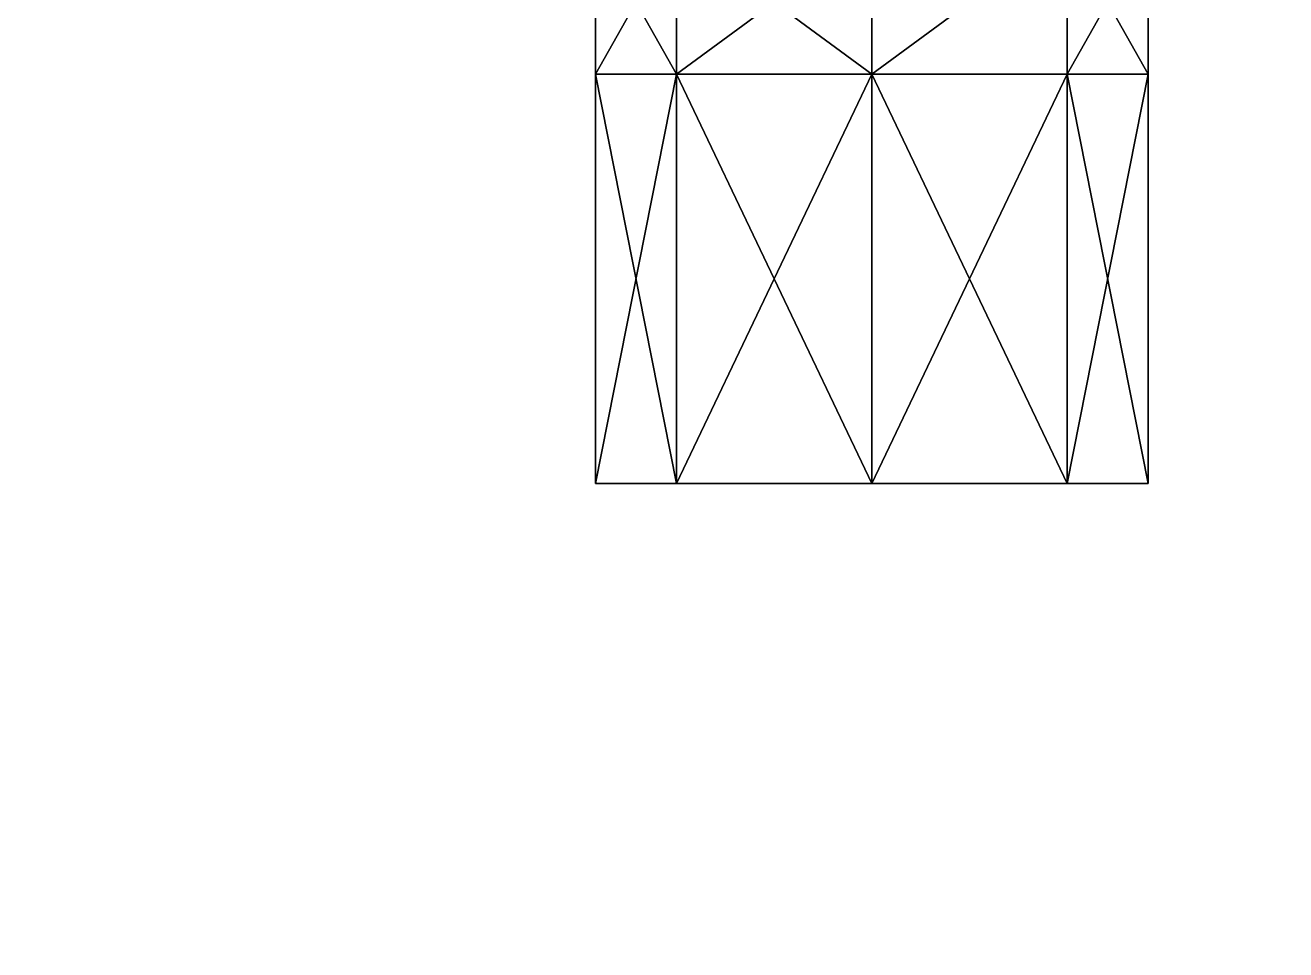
# Model space of a CAD drawing. Extents: x -150 to 2334, y -150 to 2984.
# Drawn here: x 1893.27 to 1909.24, y 2242.89 to 2254.59 of the extents above; entities that cross this region are included whole.
import ezdxf

# ---------------------------------------------------------------- set-up
doc = ezdxf.new("R2010")
doc.units = 0
for name, color, linetype in [('LAYER0', 7, 'CONTINUOUS'), ('LAYER733', 9, 'CONTINUOUS'), ('LAYER750', 9, 'CONTINUOUS'), ('LAYER767', 9, 'CONTINUOUS'), ('LAYER784', 9, 'CONTINUOUS'), ('LAYER817', 250, 'CONTINUOUS'), ('LAYER818', 9, 'CONTINUOUS'), ('LAYER826', 9, 'CONTINUOUS')]:
    doc.layers.add(name, color=color, linetype=linetype)

msp = doc.modelspace()

# ---------------------------------------------------------------- linework, layer by layer
at = {"layer": 'LAYER0', "invisible_edges": 1}
for points in [[(2334, 2984, -5), (-150, -150, -5), (-150, 2984, -5), (2334, 2984, -5)], [(-150, -150, -5), (2334, 2984, -5), (2334, -150, -5), (-150, -150, -5)], [(2334, -150), (-150, 2984), (-150, -150), (2334, -150)], [(-150, 2984), (2334, -150), (2334, 2984), (-150, 2984)]]:
    msp.add_3dface(points, dxfattribs=at)
at = {"layer": 'LAYER733'}
for points in [[(1900.5, 2255.792, 539.2), (1900.5, 2253.972, 539.2), (1901.525, 2255.792, 541.6749), (1900.5, 2255.792, 539.2)], [(1901.525, 2255.792, 541.6749), (1900.5, 2253.972, 539.2), (1901.525, 2253.972, 541.6749), (1901.525, 2255.792, 541.6749)], [(1901.525, 2255.792, 536.7252), (1901.525, 2253.972, 536.7252), (1900.5, 2255.792, 539.2), (1901.525, 2255.792, 536.7252)], [(1900.5, 2255.792, 539.2), (1901.525, 2253.972, 536.7252), (1900.5, 2253.972, 539.2), (1900.5, 2255.792, 539.2)], [(1901.525, 2255.792, 541.6749), (1901.525, 2253.972, 541.6749), (1904, 2255.792, 542.7), (1901.525, 2255.792, 541.6749)], [(1904, 2255.792, 542.7), (1901.525, 2253.972, 541.6749), (1904, 2253.972, 542.7), (1904, 2255.792, 542.7)], [(1901.525, 2253.972, 536.7252), (1901.525, 2255.792, 536.7252), (1904, 2253.972, 535.7), (1901.525, 2253.972, 536.7252)], [(1904, 2253.972, 535.7), (1901.525, 2255.792, 536.7252), (1904, 2255.792, 535.7), (1904, 2253.972, 535.7)], [(1901.525, 2255.792, 536.7252), (1904, 2255.792, 535.7), (1901.525, 2253.972, 536.7252), (1901.525, 2255.792, 536.7252)], [(1901.525, 2253.972, 536.7252), (1904, 2255.792, 535.7), (1904, 2253.972, 535.7), (1901.525, 2253.972, 536.7252)], [(1904, 2255.792, 542.7), (1904, 2253.972, 542.7), (1906.475, 2255.792, 541.6749), (1904, 2255.792, 542.7)], [(1906.475, 2255.792, 541.6749), (1904, 2253.972, 542.7), (1906.475, 2253.972, 541.6749), (1906.475, 2255.792, 541.6749)], [(1906.475, 2253.972, 536.7252), (1904, 2253.972, 535.7), (1906.475, 2255.792, 536.7252), (1906.475, 2253.972, 536.7252)], [(1906.475, 2255.792, 536.7252), (1904, 2253.972, 535.7), (1904, 2255.792, 535.7), (1906.475, 2255.792, 536.7252)], [(1906.475, 2253.972, 541.6749), (1907.5, 2253.972, 539.2), (1906.475, 2255.792, 541.6749), (1906.475, 2253.972, 541.6749)], [(1906.475, 2255.792, 541.6749), (1907.5, 2253.972, 539.2), (1907.5, 2255.792, 539.2), (1906.475, 2255.792, 541.6749)], [(1907.5, 2253.972, 539.2), (1906.475, 2253.972, 536.7252), (1907.5, 2255.792, 539.2), (1907.5, 2253.972, 539.2)], [(1907.5, 2255.792, 539.2), (1906.475, 2253.972, 536.7252), (1906.475, 2255.792, 536.7252), (1907.5, 2255.792, 539.2)], [(1901.525, 2253.972, 541.6749), (1900.5, 2253.972, 539.2), (1901.525, 2248.792, 541.6749), (1901.525, 2253.972, 541.6749)], [(1901.525, 2248.792, 541.6749), (1900.5, 2253.972, 539.2), (1900.5, 2248.792, 539.2), (1901.525, 2248.792, 541.6749)], [(1900.5, 2253.972, 539.2), (1901.525, 2253.972, 536.7252), (1900.5, 2248.792, 539.2), (1900.5, 2253.972, 539.2)], [(1900.5, 2248.792, 539.2), (1901.525, 2253.972, 536.7252), (1901.525, 2248.792, 536.7252), (1900.5, 2248.792, 539.2)], [(1904, 2253.972, 542.7), (1901.525, 2253.972, 541.6749), (1904, 2248.792, 542.7), (1904, 2253.972, 542.7)], [(1904, 2248.792, 542.7), (1901.525, 2253.972, 541.6749), (1901.525, 2248.792, 541.6749), (1904, 2248.792, 542.7)], [(1901.525, 2248.792, 536.7252), (1901.525, 2253.972, 536.7252), (1904, 2248.792, 535.7), (1901.525, 2248.792, 536.7252)], [(1904, 2248.792, 535.7), (1901.525, 2253.972, 536.7252), (1904, 2253.972, 535.7), (1904, 2248.792, 535.7)], [(1901.525, 2253.972, 536.7252), (1904, 2253.972, 535.7), (1901.525, 2248.792, 536.7252), (1901.525, 2253.972, 536.7252)], [(1901.525, 2248.792, 536.7252), (1904, 2253.972, 535.7), (1904, 2248.792, 535.7), (1901.525, 2248.792, 536.7252)], [(1906.475, 2253.972, 541.6749), (1904, 2253.972, 542.7), (1906.475, 2248.792, 541.6749), (1906.475, 2253.972, 541.6749)], [(1906.475, 2248.792, 541.6749), (1904, 2253.972, 542.7), (1904, 2248.792, 542.7), (1906.475, 2248.792, 541.6749)], [(1906.475, 2248.792, 536.7252), (1904, 2248.792, 535.7), (1906.475, 2253.972, 536.7252), (1906.475, 2248.792, 536.7252)], [(1906.475, 2253.972, 536.7252), (1904, 2248.792, 535.7), (1904, 2253.972, 535.7), (1906.475, 2253.972, 536.7252)], [(1906.475, 2248.792, 541.6749), (1907.5, 2248.792, 539.2), (1906.475, 2253.972, 541.6749), (1906.475, 2248.792, 541.6749)], [(1906.475, 2253.972, 541.6749), (1907.5, 2248.792, 539.2), (1907.5, 2253.972, 539.2), (1906.475, 2253.972, 541.6749)], [(1907.5, 2248.792, 539.2), (1906.475, 2248.792, 536.7252), (1907.5, 2253.972, 539.2), (1907.5, 2248.792, 539.2)], [(1907.5, 2253.972, 539.2), (1906.475, 2248.792, 536.7252), (1906.475, 2253.972, 536.7252), (1907.5, 2253.972, 539.2)], [(1901.525, 2248.792, 541.6749), (1900.5, 2248.792, 539.2), (1907.5, 2248.792, 539.2), (1901.525, 2248.792, 541.6749)], [(1907.5, 2248.792, 539.2), (1900.5, 2248.792, 539.2), (1906.475, 2248.792, 536.7252), (1907.5, 2248.792, 539.2)], [(1906.475, 2248.792, 536.7252), (1900.5, 2248.792, 539.2), (1904, 2248.792, 535.7), (1906.475, 2248.792, 536.7252)], [(1904, 2248.792, 535.7), (1900.5, 2248.792, 539.2), (1901.525, 2248.792, 536.7252), (1904, 2248.792, 535.7)], [(1904, 2248.792, 542.7), (1901.525, 2248.792, 541.6749), (1906.475, 2248.792, 541.6749), (1904, 2248.792, 542.7)], [(1906.475, 2248.792, 541.6749), (1901.525, 2248.792, 541.6749), (1907.5, 2248.792, 539.2), (1906.475, 2248.792, 541.6749)]]:
    msp.add_3dface(points, dxfattribs=at)
at = {"layer": 'LAYER750'}
for points in [[(1900.5, 2255.792, 989.4), (1900.5, 2253.972, 989.4), (1901.525, 2255.792, 991.8749), (1900.5, 2255.792, 989.4)], [(1901.525, 2255.792, 991.8749), (1900.5, 2253.972, 989.4), (1901.525, 2253.972, 991.8749), (1901.525, 2255.792, 991.8749)], [(1901.525, 2255.792, 986.9252), (1901.525, 2253.972, 986.9252), (1900.5, 2255.792, 989.4), (1901.525, 2255.792, 986.9252)], [(1900.5, 2255.792, 989.4), (1901.525, 2253.972, 986.9252), (1900.5, 2253.972, 989.4), (1900.5, 2255.792, 989.4)], [(1901.525, 2255.792, 991.8749), (1901.525, 2253.972, 991.8749), (1904, 2255.792, 992.9), (1901.525, 2255.792, 991.8749)], [(1904, 2255.792, 992.9), (1901.525, 2253.972, 991.8749), (1904, 2253.972, 992.9), (1904, 2255.792, 992.9)], [(1901.525, 2253.972, 986.9252), (1901.525, 2255.792, 986.9252), (1904, 2253.972, 985.9), (1901.525, 2253.972, 986.9252)], [(1904, 2253.972, 985.9), (1901.525, 2255.792, 986.9252), (1904, 2255.792, 985.9), (1904, 2253.972, 985.9)], [(1901.525, 2255.792, 986.9252), (1904, 2255.792, 985.9), (1901.525, 2253.972, 986.9252), (1901.525, 2255.792, 986.9252)], [(1901.525, 2253.972, 986.9252), (1904, 2255.792, 985.9), (1904, 2253.972, 985.9), (1901.525, 2253.972, 986.9252)], [(1904, 2255.792, 992.9), (1904, 2253.972, 992.9), (1906.475, 2255.792, 991.8749), (1904, 2255.792, 992.9)], [(1906.475, 2255.792, 991.8749), (1904, 2253.972, 992.9), (1906.475, 2253.972, 991.8749), (1906.475, 2255.792, 991.8749)], [(1906.475, 2253.972, 986.9252), (1904, 2253.972, 985.9), (1906.475, 2255.792, 986.9252), (1906.475, 2253.972, 986.9252)], [(1906.475, 2255.792, 986.9252), (1904, 2253.972, 985.9), (1904, 2255.792, 985.9), (1906.475, 2255.792, 986.9252)], [(1906.475, 2253.972, 991.8749), (1907.5, 2253.972, 989.4), (1906.475, 2255.792, 991.8749), (1906.475, 2253.972, 991.8749)], [(1906.475, 2255.792, 991.8749), (1907.5, 2253.972, 989.4), (1907.5, 2255.792, 989.4), (1906.475, 2255.792, 991.8749)], [(1907.5, 2253.972, 989.4), (1906.475, 2253.972, 986.9252), (1907.5, 2255.792, 989.4), (1907.5, 2253.972, 989.4)], [(1907.5, 2255.792, 989.4), (1906.475, 2253.972, 986.9252), (1906.475, 2255.792, 986.9252), (1907.5, 2255.792, 989.4)], [(1901.525, 2253.972, 991.8749), (1900.5, 2253.972, 989.4), (1901.525, 2248.792, 991.8749), (1901.525, 2253.972, 991.8749)], [(1901.525, 2248.792, 991.8749), (1900.5, 2253.972, 989.4), (1900.5, 2248.792, 989.4), (1901.525, 2248.792, 991.8749)], [(1900.5, 2253.972, 989.4), (1901.525, 2253.972, 986.9252), (1900.5, 2248.792, 989.4), (1900.5, 2253.972, 989.4)], [(1900.5, 2248.792, 989.4), (1901.525, 2253.972, 986.9252), (1901.525, 2248.792, 986.9252), (1900.5, 2248.792, 989.4)], [(1904, 2253.972, 992.9), (1901.525, 2253.972, 991.8749), (1904, 2248.792, 992.9), (1904, 2253.972, 992.9)], [(1904, 2248.792, 992.9), (1901.525, 2253.972, 991.8749), (1901.525, 2248.792, 991.8749), (1904, 2248.792, 992.9)], [(1901.525, 2248.792, 986.9252), (1901.525, 2253.972, 986.9252), (1904, 2248.792, 985.9), (1901.525, 2248.792, 986.9252)], [(1904, 2248.792, 985.9), (1901.525, 2253.972, 986.9252), (1904, 2253.972, 985.9), (1904, 2248.792, 985.9)], [(1901.525, 2253.972, 986.9252), (1904, 2253.972, 985.9), (1901.525, 2248.792, 986.9252), (1901.525, 2253.972, 986.9252)], [(1901.525, 2248.792, 986.9252), (1904, 2253.972, 985.9), (1904, 2248.792, 985.9), (1901.525, 2248.792, 986.9252)], [(1906.475, 2253.972, 991.8749), (1904, 2253.972, 992.9), (1906.475, 2248.792, 991.8749), (1906.475, 2253.972, 991.8749)], [(1906.475, 2248.792, 991.8749), (1904, 2253.972, 992.9), (1904, 2248.792, 992.9), (1906.475, 2248.792, 991.8749)], [(1906.475, 2248.792, 986.9252), (1904, 2248.792, 985.9), (1906.475, 2253.972, 986.9252), (1906.475, 2248.792, 986.9252)], [(1906.475, 2253.972, 986.9252), (1904, 2248.792, 985.9), (1904, 2253.972, 985.9), (1906.475, 2253.972, 986.9252)], [(1906.475, 2248.792, 991.8749), (1907.5, 2248.792, 989.4), (1906.475, 2253.972, 991.8749), (1906.475, 2248.792, 991.8749)], [(1906.475, 2253.972, 991.8749), (1907.5, 2248.792, 989.4), (1907.5, 2253.972, 989.4), (1906.475, 2253.972, 991.8749)], [(1907.5, 2248.792, 989.4), (1906.475, 2248.792, 986.9252), (1907.5, 2253.972, 989.4), (1907.5, 2248.792, 989.4)], [(1907.5, 2253.972, 989.4), (1906.475, 2248.792, 986.9252), (1906.475, 2253.972, 986.9252), (1907.5, 2253.972, 989.4)], [(1901.525, 2248.792, 991.8749), (1900.5, 2248.792, 989.4), (1907.5, 2248.792, 989.4), (1901.525, 2248.792, 991.8749)], [(1907.5, 2248.792, 989.4), (1900.5, 2248.792, 989.4), (1906.475, 2248.792, 986.9252), (1907.5, 2248.792, 989.4)], [(1906.475, 2248.792, 986.9252), (1900.5, 2248.792, 989.4), (1904, 2248.792, 985.9), (1906.475, 2248.792, 986.9252)], [(1904, 2248.792, 985.9), (1900.5, 2248.792, 989.4), (1901.525, 2248.792, 986.9252), (1904, 2248.792, 985.9)], [(1904, 2248.792, 992.9), (1901.525, 2248.792, 991.8749), (1906.475, 2248.792, 991.8749), (1904, 2248.792, 992.9)], [(1906.475, 2248.792, 991.8749), (1901.525, 2248.792, 991.8749), (1907.5, 2248.792, 989.4), (1906.475, 2248.792, 991.8749)]]:
    msp.add_3dface(points, dxfattribs=at)
at = {"layer": 'LAYER767'}
for points in [[(1900.5, 2255.792, 1439.6), (1900.5, 2253.972, 1439.6), (1901.525, 2255.792, 1442.075), (1900.5, 2255.792, 1439.6)], [(1901.525, 2255.792, 1442.075), (1900.5, 2253.972, 1439.6), (1901.525, 2253.972, 1442.075), (1901.525, 2255.792, 1442.075)], [(1901.525, 2255.792, 1437.125), (1901.525, 2253.972, 1437.125), (1900.5, 2255.792, 1439.6), (1901.525, 2255.792, 1437.125)], [(1900.5, 2255.792, 1439.6), (1901.525, 2253.972, 1437.125), (1900.5, 2253.972, 1439.6), (1900.5, 2255.792, 1439.6)], [(1901.525, 2255.792, 1442.075), (1901.525, 2253.972, 1442.075), (1904, 2255.792, 1443.1), (1901.525, 2255.792, 1442.075)], [(1904, 2255.792, 1443.1), (1901.525, 2253.972, 1442.075), (1904, 2253.972, 1443.1), (1904, 2255.792, 1443.1)], [(1901.525, 2253.972, 1437.125), (1901.525, 2255.792, 1437.125), (1904, 2253.972, 1436.1), (1901.525, 2253.972, 1437.125)], [(1904, 2253.972, 1436.1), (1901.525, 2255.792, 1437.125), (1904, 2255.792, 1436.1), (1904, 2253.972, 1436.1)], [(1901.525, 2255.792, 1437.125), (1904, 2255.792, 1436.1), (1901.525, 2253.972, 1437.125), (1901.525, 2255.792, 1437.125)], [(1901.525, 2253.972, 1437.125), (1904, 2255.792, 1436.1), (1904, 2253.972, 1436.1), (1901.525, 2253.972, 1437.125)], [(1904, 2255.792, 1443.1), (1904, 2253.972, 1443.1), (1906.475, 2255.792, 1442.075), (1904, 2255.792, 1443.1)], [(1906.475, 2255.792, 1442.075), (1904, 2253.972, 1443.1), (1906.475, 2253.972, 1442.075), (1906.475, 2255.792, 1442.075)], [(1906.475, 2253.972, 1437.125), (1904, 2253.972, 1436.1), (1906.475, 2255.792, 1437.125), (1906.475, 2253.972, 1437.125)], [(1906.475, 2255.792, 1437.125), (1904, 2253.972, 1436.1), (1904, 2255.792, 1436.1), (1906.475, 2255.792, 1437.125)], [(1906.475, 2253.972, 1442.075), (1907.5, 2253.972, 1439.6), (1906.475, 2255.792, 1442.075), (1906.475, 2253.972, 1442.075)], [(1906.475, 2255.792, 1442.075), (1907.5, 2253.972, 1439.6), (1907.5, 2255.792, 1439.6), (1906.475, 2255.792, 1442.075)], [(1907.5, 2253.972, 1439.6), (1906.475, 2253.972, 1437.125), (1907.5, 2255.792, 1439.6), (1907.5, 2253.972, 1439.6)], [(1907.5, 2255.792, 1439.6), (1906.475, 2253.972, 1437.125), (1906.475, 2255.792, 1437.125), (1907.5, 2255.792, 1439.6)], [(1901.525, 2253.972, 1442.075), (1900.5, 2253.972, 1439.6), (1901.525, 2248.792, 1442.075), (1901.525, 2253.972, 1442.075)], [(1901.525, 2248.792, 1442.075), (1900.5, 2253.972, 1439.6), (1900.5, 2248.792, 1439.6), (1901.525, 2248.792, 1442.075)], [(1900.5, 2253.972, 1439.6), (1901.525, 2253.972, 1437.125), (1900.5, 2248.792, 1439.6), (1900.5, 2253.972, 1439.6)], [(1900.5, 2248.792, 1439.6), (1901.525, 2253.972, 1437.125), (1901.525, 2248.792, 1437.125), (1900.5, 2248.792, 1439.6)], [(1904, 2253.972, 1443.1), (1901.525, 2253.972, 1442.075), (1904, 2248.792, 1443.1), (1904, 2253.972, 1443.1)], [(1904, 2248.792, 1443.1), (1901.525, 2253.972, 1442.075), (1901.525, 2248.792, 1442.075), (1904, 2248.792, 1443.1)], [(1901.525, 2248.792, 1437.125), (1901.525, 2253.972, 1437.125), (1904, 2248.792, 1436.1), (1901.525, 2248.792, 1437.125)], [(1904, 2248.792, 1436.1), (1901.525, 2253.972, 1437.125), (1904, 2253.972, 1436.1), (1904, 2248.792, 1436.1)], [(1901.525, 2253.972, 1437.125), (1904, 2253.972, 1436.1), (1901.525, 2248.792, 1437.125), (1901.525, 2253.972, 1437.125)], [(1901.525, 2248.792, 1437.125), (1904, 2253.972, 1436.1), (1904, 2248.792, 1436.1), (1901.525, 2248.792, 1437.125)], [(1906.475, 2253.972, 1442.075), (1904, 2253.972, 1443.1), (1906.475, 2248.792, 1442.075), (1906.475, 2253.972, 1442.075)], [(1906.475, 2248.792, 1442.075), (1904, 2253.972, 1443.1), (1904, 2248.792, 1443.1), (1906.475, 2248.792, 1442.075)], [(1906.475, 2248.792, 1437.125), (1904, 2248.792, 1436.1), (1906.475, 2253.972, 1437.125), (1906.475, 2248.792, 1437.125)], [(1906.475, 2253.972, 1437.125), (1904, 2248.792, 1436.1), (1904, 2253.972, 1436.1), (1906.475, 2253.972, 1437.125)], [(1906.475, 2248.792, 1442.075), (1907.5, 2248.792, 1439.6), (1906.475, 2253.972, 1442.075), (1906.475, 2248.792, 1442.075)], [(1906.475, 2253.972, 1442.075), (1907.5, 2248.792, 1439.6), (1907.5, 2253.972, 1439.6), (1906.475, 2253.972, 1442.075)], [(1907.5, 2248.792, 1439.6), (1906.475, 2248.792, 1437.125), (1907.5, 2253.972, 1439.6), (1907.5, 2248.792, 1439.6)], [(1907.5, 2253.972, 1439.6), (1906.475, 2248.792, 1437.125), (1906.475, 2253.972, 1437.125), (1907.5, 2253.972, 1439.6)], [(1901.525, 2248.792, 1442.075), (1900.5, 2248.792, 1439.6), (1907.5, 2248.792, 1439.6), (1901.525, 2248.792, 1442.075)], [(1907.5, 2248.792, 1439.6), (1900.5, 2248.792, 1439.6), (1906.475, 2248.792, 1437.125), (1907.5, 2248.792, 1439.6)], [(1906.475, 2248.792, 1437.125), (1900.5, 2248.792, 1439.6), (1904, 2248.792, 1436.1), (1906.475, 2248.792, 1437.125)], [(1904, 2248.792, 1436.1), (1900.5, 2248.792, 1439.6), (1901.525, 2248.792, 1437.125), (1904, 2248.792, 1436.1)], [(1904, 2248.792, 1443.1), (1901.525, 2248.792, 1442.075), (1906.475, 2248.792, 1442.075), (1904, 2248.792, 1443.1)], [(1906.475, 2248.792, 1442.075), (1901.525, 2248.792, 1442.075), (1907.5, 2248.792, 1439.6), (1906.475, 2248.792, 1442.075)]]:
    msp.add_3dface(points, dxfattribs=at)
at = {"layer": 'LAYER784'}
for points in [[(1900.5, 2255.792, 1889.8), (1900.5, 2253.972, 1889.8), (1901.525, 2255.792, 1892.275), (1900.5, 2255.792, 1889.8)], [(1901.525, 2255.792, 1892.275), (1900.5, 2253.972, 1889.8), (1901.525, 2253.972, 1892.275), (1901.525, 2255.792, 1892.275)], [(1901.525, 2255.792, 1887.325), (1901.525, 2253.972, 1887.325), (1900.5, 2255.792, 1889.8), (1901.525, 2255.792, 1887.325)], [(1900.5, 2255.792, 1889.8), (1901.525, 2253.972, 1887.325), (1900.5, 2253.972, 1889.8), (1900.5, 2255.792, 1889.8)], [(1901.525, 2255.792, 1892.275), (1901.525, 2253.972, 1892.275), (1904, 2255.792, 1893.3), (1901.525, 2255.792, 1892.275)], [(1904, 2255.792, 1893.3), (1901.525, 2253.972, 1892.275), (1904, 2253.972, 1893.3), (1904, 2255.792, 1893.3)], [(1901.525, 2253.972, 1887.325), (1901.525, 2255.792, 1887.325), (1904, 2253.972, 1886.3), (1901.525, 2253.972, 1887.325)], [(1904, 2253.972, 1886.3), (1901.525, 2255.792, 1887.325), (1904, 2255.792, 1886.3), (1904, 2253.972, 1886.3)], [(1901.525, 2255.792, 1887.325), (1904, 2255.792, 1886.3), (1901.525, 2253.972, 1887.325), (1901.525, 2255.792, 1887.325)], [(1901.525, 2253.972, 1887.325), (1904, 2255.792, 1886.3), (1904, 2253.972, 1886.3), (1901.525, 2253.972, 1887.325)], [(1904, 2255.792, 1893.3), (1904, 2253.972, 1893.3), (1906.475, 2255.792, 1892.275), (1904, 2255.792, 1893.3)], [(1906.475, 2255.792, 1892.275), (1904, 2253.972, 1893.3), (1906.475, 2253.972, 1892.275), (1906.475, 2255.792, 1892.275)], [(1906.475, 2253.972, 1887.325), (1904, 2253.972, 1886.3), (1906.475, 2255.792, 1887.325), (1906.475, 2253.972, 1887.325)], [(1906.475, 2255.792, 1887.325), (1904, 2253.972, 1886.3), (1904, 2255.792, 1886.3), (1906.475, 2255.792, 1887.325)], [(1906.475, 2253.972, 1892.275), (1907.5, 2253.972, 1889.8), (1906.475, 2255.792, 1892.275), (1906.475, 2253.972, 1892.275)], [(1906.475, 2255.792, 1892.275), (1907.5, 2253.972, 1889.8), (1907.5, 2255.792, 1889.8), (1906.475, 2255.792, 1892.275)], [(1907.5, 2253.972, 1889.8), (1906.475, 2253.972, 1887.325), (1907.5, 2255.792, 1889.8), (1907.5, 2253.972, 1889.8)], [(1907.5, 2255.792, 1889.8), (1906.475, 2253.972, 1887.325), (1906.475, 2255.792, 1887.325), (1907.5, 2255.792, 1889.8)], [(1901.525, 2253.972, 1892.275), (1900.5, 2253.972, 1889.8), (1901.525, 2248.792, 1892.275), (1901.525, 2253.972, 1892.275)], [(1901.525, 2248.792, 1892.275), (1900.5, 2253.972, 1889.8), (1900.5, 2248.792, 1889.8), (1901.525, 2248.792, 1892.275)], [(1900.5, 2253.972, 1889.8), (1901.525, 2253.972, 1887.325), (1900.5, 2248.792, 1889.8), (1900.5, 2253.972, 1889.8)], [(1900.5, 2248.792, 1889.8), (1901.525, 2253.972, 1887.325), (1901.525, 2248.792, 1887.325), (1900.5, 2248.792, 1889.8)], [(1904, 2253.972, 1893.3), (1901.525, 2253.972, 1892.275), (1904, 2248.792, 1893.3), (1904, 2253.972, 1893.3)], [(1904, 2248.792, 1893.3), (1901.525, 2253.972, 1892.275), (1901.525, 2248.792, 1892.275), (1904, 2248.792, 1893.3)], [(1901.525, 2248.792, 1887.325), (1901.525, 2253.972, 1887.325), (1904, 2248.792, 1886.3), (1901.525, 2248.792, 1887.325)], [(1904, 2248.792, 1886.3), (1901.525, 2253.972, 1887.325), (1904, 2253.972, 1886.3), (1904, 2248.792, 1886.3)], [(1901.525, 2253.972, 1887.325), (1904, 2253.972, 1886.3), (1901.525, 2248.792, 1887.325), (1901.525, 2253.972, 1887.325)], [(1901.525, 2248.792, 1887.325), (1904, 2253.972, 1886.3), (1904, 2248.792, 1886.3), (1901.525, 2248.792, 1887.325)], [(1906.475, 2253.972, 1892.275), (1904, 2253.972, 1893.3), (1906.475, 2248.792, 1892.275), (1906.475, 2253.972, 1892.275)], [(1906.475, 2248.792, 1892.275), (1904, 2253.972, 1893.3), (1904, 2248.792, 1893.3), (1906.475, 2248.792, 1892.275)], [(1906.475, 2248.792, 1887.325), (1904, 2248.792, 1886.3), (1906.475, 2253.972, 1887.325), (1906.475, 2248.792, 1887.325)], [(1906.475, 2253.972, 1887.325), (1904, 2248.792, 1886.3), (1904, 2253.972, 1886.3), (1906.475, 2253.972, 1887.325)], [(1906.475, 2248.792, 1892.275), (1907.5, 2248.792, 1889.8), (1906.475, 2253.972, 1892.275), (1906.475, 2248.792, 1892.275)], [(1906.475, 2253.972, 1892.275), (1907.5, 2248.792, 1889.8), (1907.5, 2253.972, 1889.8), (1906.475, 2253.972, 1892.275)], [(1907.5, 2248.792, 1889.8), (1906.475, 2248.792, 1887.325), (1907.5, 2253.972, 1889.8), (1907.5, 2248.792, 1889.8)], [(1907.5, 2253.972, 1889.8), (1906.475, 2248.792, 1887.325), (1906.475, 2253.972, 1887.325), (1907.5, 2253.972, 1889.8)], [(1901.525, 2248.792, 1892.275), (1900.5, 2248.792, 1889.8), (1907.5, 2248.792, 1889.8), (1901.525, 2248.792, 1892.275)], [(1907.5, 2248.792, 1889.8), (1900.5, 2248.792, 1889.8), (1906.475, 2248.792, 1887.325), (1907.5, 2248.792, 1889.8)], [(1906.475, 2248.792, 1887.325), (1900.5, 2248.792, 1889.8), (1904, 2248.792, 1886.3), (1906.475, 2248.792, 1887.325)], [(1904, 2248.792, 1886.3), (1900.5, 2248.792, 1889.8), (1901.525, 2248.792, 1887.325), (1904, 2248.792, 1886.3)], [(1904, 2248.792, 1893.3), (1901.525, 2248.792, 1892.275), (1906.475, 2248.792, 1892.275), (1904, 2248.792, 1893.3)], [(1906.475, 2248.792, 1892.275), (1901.525, 2248.792, 1892.275), (1907.5, 2248.792, 1889.8), (1906.475, 2248.792, 1892.275)]]:
    msp.add_3dface(points, dxfattribs=at)
at = {"layer": 'LAYER817', "invisible_edges": 1}
for points in [[(2164, 2255.792), (1844, 2237.792), (1844, 2255.792), (2164, 2255.792)], [(1844, 2237.792), (2164, 2255.792), (2164, 2237.792), (1844, 2237.792)], [(2164, 2237.792, 2350), (1844, 2255.792, 2350), (1844, 2237.792, 2350), (2164, 2237.792, 2350)], [(1844, 2255.792, 2350), (2164, 2237.792, 2350), (2164, 2255.792, 2350), (1844, 2255.792, 2350)]]:
    msp.add_3dface(points, dxfattribs=at)
at = {"layer": 'LAYER818'}
for points in [[(1901.525, 2255.792, 86.52512), (1900.5, 2253.972, 89), (1900.5, 2255.792, 89), (1901.525, 2255.792, 86.52512)], [(1901.525, 2253.972, 86.52512), (1900.5, 2253.972, 89), (1901.525, 2255.792, 86.52512), (1901.525, 2253.972, 86.52512)], [(1900.5, 2255.792, 89), (1901.525, 2253.972, 91.47488), (1901.525, 2255.792, 91.47488), (1900.5, 2255.792, 89)], [(1900.5, 2253.972, 89), (1901.525, 2253.972, 91.47488), (1900.5, 2255.792, 89), (1900.5, 2253.972, 89)], [(1904, 2255.792, 85.5), (1901.525, 2253.972, 86.52512), (1901.525, 2255.792, 86.52512), (1904, 2255.792, 85.5)], [(1904, 2253.972, 85.5), (1901.525, 2253.972, 86.52512), (1904, 2255.792, 85.5), (1904, 2253.972, 85.5)], [(1904, 2253.972, 92.5), (1901.525, 2255.792, 91.47488), (1901.525, 2253.972, 91.47488), (1904, 2253.972, 92.5)], [(1904, 2255.792, 92.5), (1901.525, 2255.792, 91.47488), (1904, 2253.972, 92.5), (1904, 2255.792, 92.5)], [(1901.525, 2253.972, 91.47488), (1904, 2255.792, 92.5), (1901.525, 2255.792, 91.47488), (1901.525, 2253.972, 91.47488)], [(1904, 2253.972, 92.5), (1904, 2255.792, 92.5), (1901.525, 2253.972, 91.47488), (1904, 2253.972, 92.5)], [(1906.475, 2255.792, 86.52512), (1904, 2253.972, 85.5), (1904, 2255.792, 85.5), (1906.475, 2255.792, 86.52512)], [(1906.475, 2253.972, 86.52512), (1904, 2253.972, 85.5), (1906.475, 2255.792, 86.52512), (1906.475, 2253.972, 86.52512)], [(1906.475, 2255.792, 91.47488), (1904, 2253.972, 92.5), (1906.475, 2253.972, 91.47488), (1906.475, 2255.792, 91.47488)], [(1904, 2255.792, 92.5), (1904, 2253.972, 92.5), (1906.475, 2255.792, 91.47488), (1904, 2255.792, 92.5)], [(1906.475, 2255.792, 86.52512), (1907.5, 2253.972, 89), (1906.475, 2253.972, 86.52512), (1906.475, 2255.792, 86.52512)], [(1907.5, 2255.792, 89), (1907.5, 2253.972, 89), (1906.475, 2255.792, 86.52512), (1907.5, 2255.792, 89)], [(1907.5, 2255.792, 89), (1906.475, 2253.972, 91.47488), (1907.5, 2253.972, 89), (1907.5, 2255.792, 89)], [(1906.475, 2255.792, 91.47488), (1906.475, 2253.972, 91.47488), (1907.5, 2255.792, 89), (1906.475, 2255.792, 91.47488)], [(1901.525, 2248.792, 86.52512), (1900.5, 2253.972, 89), (1901.525, 2253.972, 86.52512), (1901.525, 2248.792, 86.52512)], [(1900.5, 2248.792, 89), (1900.5, 2253.972, 89), (1901.525, 2248.792, 86.52512), (1900.5, 2248.792, 89)], [(1900.5, 2248.792, 89), (1901.525, 2253.972, 91.47488), (1900.5, 2253.972, 89), (1900.5, 2248.792, 89)], [(1901.525, 2248.792, 91.47488), (1901.525, 2253.972, 91.47488), (1900.5, 2248.792, 89), (1901.525, 2248.792, 91.47488)], [(1904, 2248.792, 85.5), (1901.525, 2253.972, 86.52512), (1904, 2253.972, 85.5), (1904, 2248.792, 85.5)], [(1901.525, 2248.792, 86.52512), (1901.525, 2253.972, 86.52512), (1904, 2248.792, 85.5), (1901.525, 2248.792, 86.52512)], [(1904, 2248.792, 92.5), (1901.525, 2253.972, 91.47488), (1901.525, 2248.792, 91.47488), (1904, 2248.792, 92.5)], [(1904, 2253.972, 92.5), (1901.525, 2253.972, 91.47488), (1904, 2248.792, 92.5), (1904, 2253.972, 92.5)], [(1901.525, 2248.792, 91.47488), (1904, 2253.972, 92.5), (1901.525, 2253.972, 91.47488), (1901.525, 2248.792, 91.47488)], [(1904, 2248.792, 92.5), (1904, 2253.972, 92.5), (1901.525, 2248.792, 91.47488), (1904, 2248.792, 92.5)], [(1906.475, 2248.792, 86.52512), (1904, 2253.972, 85.5), (1906.475, 2253.972, 86.52512), (1906.475, 2248.792, 86.52512)], [(1904, 2248.792, 85.5), (1904, 2253.972, 85.5), (1906.475, 2248.792, 86.52512), (1904, 2248.792, 85.5)], [(1906.475, 2253.972, 91.47488), (1904, 2248.792, 92.5), (1906.475, 2248.792, 91.47488), (1906.475, 2253.972, 91.47488)], [(1904, 2253.972, 92.5), (1904, 2248.792, 92.5), (1906.475, 2253.972, 91.47488), (1904, 2253.972, 92.5)], [(1906.475, 2253.972, 86.52512), (1907.5, 2248.792, 89), (1906.475, 2248.792, 86.52512), (1906.475, 2253.972, 86.52512)], [(1907.5, 2253.972, 89), (1907.5, 2248.792, 89), (1906.475, 2253.972, 86.52512), (1907.5, 2253.972, 89)], [(1907.5, 2253.972, 89), (1906.475, 2248.792, 91.47488), (1907.5, 2248.792, 89), (1907.5, 2253.972, 89)], [(1906.475, 2253.972, 91.47488), (1906.475, 2248.792, 91.47488), (1907.5, 2253.972, 89), (1906.475, 2253.972, 91.47488)], [(1907.5, 2248.792, 89), (1900.5, 2248.792, 89), (1901.525, 2248.792, 86.52512), (1907.5, 2248.792, 89)], [(1906.475, 2248.792, 91.47488), (1900.5, 2248.792, 89), (1907.5, 2248.792, 89), (1906.475, 2248.792, 91.47488)], [(1904, 2248.792, 92.5), (1900.5, 2248.792, 89), (1906.475, 2248.792, 91.47488), (1904, 2248.792, 92.5)], [(1901.525, 2248.792, 91.47488), (1900.5, 2248.792, 89), (1904, 2248.792, 92.5), (1901.525, 2248.792, 91.47488)], [(1906.475, 2248.792, 86.52512), (1901.525, 2248.792, 86.52512), (1904, 2248.792, 85.5), (1906.475, 2248.792, 86.52512)], [(1907.5, 2248.792, 89), (1901.525, 2248.792, 86.52512), (1906.475, 2248.792, 86.52512), (1907.5, 2248.792, 89)]]:
    msp.add_3dface(points, dxfattribs=at)
at = {"layer": 'LAYER826'}
for points in [[(1900.5, 2255.792, 2340), (1900.5, 2253.972, 2340), (1901.525, 2255.792, 2342.475), (1900.5, 2255.792, 2340)], [(1901.525, 2255.792, 2342.475), (1900.5, 2253.972, 2340), (1901.525, 2253.972, 2342.475), (1901.525, 2255.792, 2342.475)], [(1901.525, 2255.792, 2337.525), (1901.525, 2253.972, 2337.525), (1900.5, 2255.792, 2340), (1901.525, 2255.792, 2337.525)], [(1900.5, 2255.792, 2340), (1901.525, 2253.972, 2337.525), (1900.5, 2253.972, 2340), (1900.5, 2255.792, 2340)], [(1901.525, 2255.792, 2342.475), (1901.525, 2253.972, 2342.475), (1904, 2255.792, 2343.5), (1901.525, 2255.792, 2342.475)], [(1904, 2255.792, 2343.5), (1901.525, 2253.972, 2342.475), (1904, 2253.972, 2343.5), (1904, 2255.792, 2343.5)], [(1901.525, 2253.972, 2337.525), (1901.525, 2255.792, 2337.525), (1904, 2253.972, 2336.5), (1901.525, 2253.972, 2337.525)], [(1904, 2253.972, 2336.5), (1901.525, 2255.792, 2337.525), (1904, 2255.792, 2336.5), (1904, 2253.972, 2336.5)], [(1901.525, 2255.792, 2337.525), (1904, 2255.792, 2336.5), (1901.525, 2253.972, 2337.525), (1901.525, 2255.792, 2337.525)], [(1901.525, 2253.972, 2337.525), (1904, 2255.792, 2336.5), (1904, 2253.972, 2336.5), (1901.525, 2253.972, 2337.525)], [(1904, 2255.792, 2343.5), (1904, 2253.972, 2343.5), (1906.475, 2255.792, 2342.475), (1904, 2255.792, 2343.5)], [(1906.475, 2255.792, 2342.475), (1904, 2253.972, 2343.5), (1906.475, 2253.972, 2342.475), (1906.475, 2255.792, 2342.475)], [(1906.475, 2253.972, 2337.525), (1904, 2253.972, 2336.5), (1906.475, 2255.792, 2337.525), (1906.475, 2253.972, 2337.525)], [(1906.475, 2255.792, 2337.525), (1904, 2253.972, 2336.5), (1904, 2255.792, 2336.5), (1906.475, 2255.792, 2337.525)], [(1906.475, 2253.972, 2342.475), (1907.5, 2253.972, 2340), (1906.475, 2255.792, 2342.475), (1906.475, 2253.972, 2342.475)], [(1906.475, 2255.792, 2342.475), (1907.5, 2253.972, 2340), (1907.5, 2255.792, 2340), (1906.475, 2255.792, 2342.475)], [(1907.5, 2253.972, 2340), (1906.475, 2253.972, 2337.525), (1907.5, 2255.792, 2340), (1907.5, 2253.972, 2340)], [(1907.5, 2255.792, 2340), (1906.475, 2253.972, 2337.525), (1906.475, 2255.792, 2337.525), (1907.5, 2255.792, 2340)], [(1901.525, 2253.972, 2342.475), (1900.5, 2253.972, 2340), (1901.525, 2248.792, 2342.475), (1901.525, 2253.972, 2342.475)], [(1901.525, 2248.792, 2342.475), (1900.5, 2253.972, 2340), (1900.5, 2248.792, 2340), (1901.525, 2248.792, 2342.475)], [(1900.5, 2253.972, 2340), (1901.525, 2253.972, 2337.525), (1900.5, 2248.792, 2340), (1900.5, 2253.972, 2340)], [(1900.5, 2248.792, 2340), (1901.525, 2253.972, 2337.525), (1901.525, 2248.792, 2337.525), (1900.5, 2248.792, 2340)], [(1904, 2253.972, 2343.5), (1901.525, 2253.972, 2342.475), (1904, 2248.792, 2343.5), (1904, 2253.972, 2343.5)], [(1904, 2248.792, 2343.5), (1901.525, 2253.972, 2342.475), (1901.525, 2248.792, 2342.475), (1904, 2248.792, 2343.5)], [(1901.525, 2248.792, 2337.525), (1901.525, 2253.972, 2337.525), (1904, 2248.792, 2336.5), (1901.525, 2248.792, 2337.525)], [(1904, 2248.792, 2336.5), (1901.525, 2253.972, 2337.525), (1904, 2253.972, 2336.5), (1904, 2248.792, 2336.5)], [(1901.525, 2253.972, 2337.525), (1904, 2253.972, 2336.5), (1901.525, 2248.792, 2337.525), (1901.525, 2253.972, 2337.525)], [(1901.525, 2248.792, 2337.525), (1904, 2253.972, 2336.5), (1904, 2248.792, 2336.5), (1901.525, 2248.792, 2337.525)], [(1906.475, 2253.972, 2342.475), (1904, 2253.972, 2343.5), (1906.475, 2248.792, 2342.475), (1906.475, 2253.972, 2342.475)], [(1906.475, 2248.792, 2342.475), (1904, 2253.972, 2343.5), (1904, 2248.792, 2343.5), (1906.475, 2248.792, 2342.475)], [(1906.475, 2248.792, 2337.525), (1904, 2248.792, 2336.5), (1906.475, 2253.972, 2337.525), (1906.475, 2248.792, 2337.525)], [(1906.475, 2253.972, 2337.525), (1904, 2248.792, 2336.5), (1904, 2253.972, 2336.5), (1906.475, 2253.972, 2337.525)], [(1906.475, 2248.792, 2342.475), (1907.5, 2248.792, 2340), (1906.475, 2253.972, 2342.475), (1906.475, 2248.792, 2342.475)], [(1906.475, 2253.972, 2342.475), (1907.5, 2248.792, 2340), (1907.5, 2253.972, 2340), (1906.475, 2253.972, 2342.475)], [(1907.5, 2248.792, 2340), (1906.475, 2248.792, 2337.525), (1907.5, 2253.972, 2340), (1907.5, 2248.792, 2340)], [(1907.5, 2253.972, 2340), (1906.475, 2248.792, 2337.525), (1906.475, 2253.972, 2337.525), (1907.5, 2253.972, 2340)], [(1901.525, 2248.792, 2342.475), (1900.5, 2248.792, 2340), (1907.5, 2248.792, 2340), (1901.525, 2248.792, 2342.475)], [(1907.5, 2248.792, 2340), (1900.5, 2248.792, 2340), (1906.475, 2248.792, 2337.525), (1907.5, 2248.792, 2340)], [(1906.475, 2248.792, 2337.525), (1900.5, 2248.792, 2340), (1904, 2248.792, 2336.5), (1906.475, 2248.792, 2337.525)], [(1904, 2248.792, 2336.5), (1900.5, 2248.792, 2340), (1901.525, 2248.792, 2337.525), (1904, 2248.792, 2336.5)], [(1904, 2248.792, 2343.5), (1901.525, 2248.792, 2342.475), (1906.475, 2248.792, 2342.475), (1904, 2248.792, 2343.5)], [(1906.475, 2248.792, 2342.475), (1901.525, 2248.792, 2342.475), (1907.5, 2248.792, 2340), (1906.475, 2248.792, 2342.475)]]:
    msp.add_3dface(points, dxfattribs=at)

doc.saveas('drawing.dxf')
